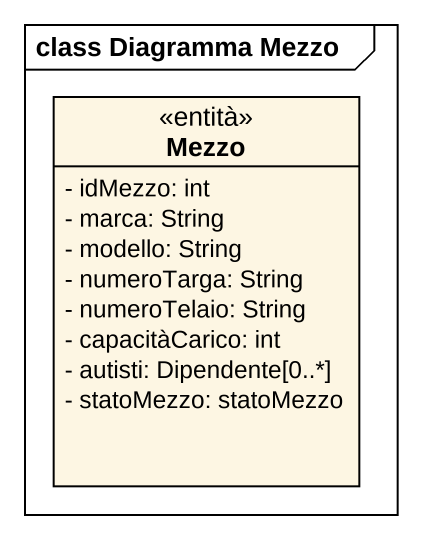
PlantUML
@startuml
mainframe class Diagramma Mezzo
hide circle
hide empty members
skinparam classAttributeIconSize 0
class Mezzo <<entità>> {
  - idMezzo: int
  - marca: String
  - modello: String
  - numeroTarga: String
  - numeroTelaio: String
  - capacitàCarico: int
  - autisti: Dipendente[0..*]
  - statoMezzo: statoMezzo
}
@enduml
